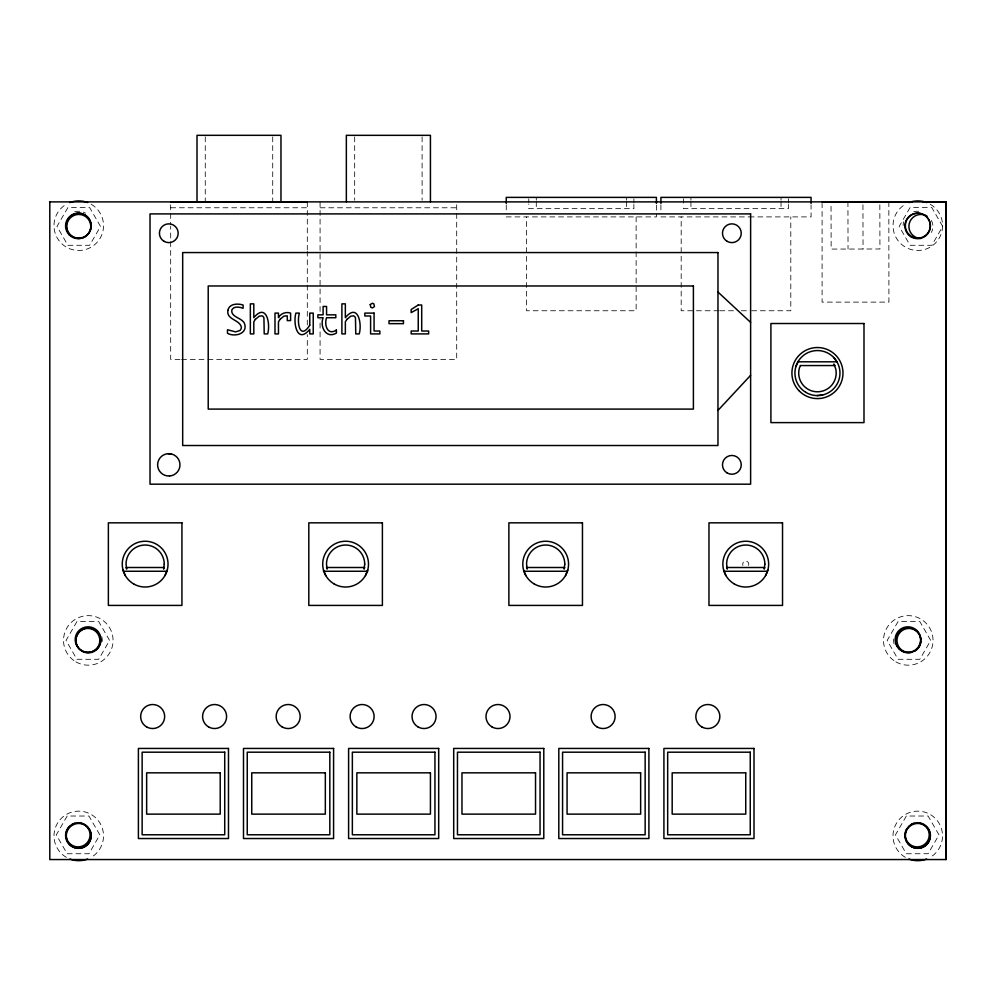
<?xml version="1.0" encoding="UTF-8"?>
<svg xmlns="http://www.w3.org/2000/svg" width="996" height="996" viewBox="0 0 996 996"><rect width="100%" height="100%" fill="white"/><g stroke="black" fill="none" stroke-linecap="round" stroke-linejoin="round"><path stroke-width="0.75" stroke-dasharray="4.98 3.74" d="M748.594 565.429L748.768 564.134A3.013 3.013 0 0 0 745.743 561.109A3.013 3.013 0 0 0 742.73 564.134L742.904 565.429M170.677 207.766L307.303 207.766M320.077 207.778L456.703 207.778M506.254 216.904L656.414 216.904L656.414 204.89M660.908 216.904L748.755 216.904M749.141 216.904L811.068 216.904L811.068 204.89M718.863 310.752L681.189 310.752L681.189 216.904M719.784 310.752L735.222 310.752M741.398 310.752L750.66 310.752M751.644 310.752L790.799 310.752L790.799 216.904M179.99 359.419L170.677 359.419L170.677 226.341M181.546 359.419L206.384 359.419M207.94 359.419L307.303 359.419L307.303 334.668M879.842 204.74L879.941 248.988L831.137 249.087L831.038 204.852M862.947 204.778L863.046 249.025M847.932 201.752L848.032 249.05M888.843 201.74L888.918 302.112L822.098 302.112L822.098 203.433M788.446 198.789L788.446 203.022M788.446 204.429L788.446 208.65L683.53 208.65L683.53 204.429M781.038 197.382L781.038 200.196M781.038 201.615L781.038 208.65M690.938 197.382L690.938 200.196M690.938 201.615L690.938 208.65M683.53 198.789L683.53 203.022M660.908 204.89L660.908 213.903M636.133 216.904L636.133 310.752L526.523 310.752L526.523 216.904M633.892 198.789L633.892 203.022M633.892 204.429L633.892 208.65L528.776 208.65L528.776 204.429M626.384 197.382L626.384 200.196M626.384 201.615L626.384 208.65M536.284 197.382L536.284 200.196M536.284 201.615L536.284 208.65M528.776 198.789L528.776 203.022M506.254 204.89L506.254 213.903M456.703 204.778L456.703 359.432L320.077 359.432L320.077 319.193M422.105 136.875L422.105 200.233M354.676 136.875L354.676 200.233M320.077 201.777L320.077 313.055M307.303 201.765L307.303 249.685M307.303 251.104L307.303 283.686M307.303 285.142L307.303 325.418M272.717 136.863L272.717 201.765M205.263 136.863L205.263 201.765M170.677 204.765L170.677 224.947M101.754 636.556A14.305 14.305 0 0 1 102.028 642.744M894.097 643.964A14.305 14.305 0 0 1 893.823 637.764M903.148 225.544A14.305 14.305 0 0 1 903.633 221.834M913.743 211.725A14.305 14.305 0 0 1 921.151 211.725M74.7 211.725A14.305 14.305 0 0 1 85.556 213.156M66.371 857.357A24.776 24.776 0 0 1 59.785 819.982A24.776 24.776 0 0 1 97.745 819.982A24.776 24.776 0 0 1 91.146 857.357M905.376 857.357A24.776 24.776 0 0 1 898.79 819.982A24.776 24.776 0 0 1 936.75 819.982A24.776 24.776 0 0 1 930.152 857.357M91.146 204.23A24.776 24.776 0 0 1 97.745 241.617A24.776 24.776 0 0 1 59.785 241.617A24.776 24.776 0 0 1 66.371 204.23M930.189 204.23A24.776 24.776 0 0 1 936.788 241.617A24.776 24.776 0 0 1 898.828 241.617A24.776 24.776 0 0 1 905.414 204.23M931.335 220.44A12.014 12.014 0 0 1 931.335 232.442M67.877 207.591L56.996 226.441L67.877 245.29L89.652 245.29L100.534 226.441L89.652 207.591L67.877 207.591M76.929 621.579L66.047 640.44L76.929 659.29L98.704 659.29L109.585 640.44L98.704 621.579L76.929 621.579M67.168 816.023L56.286 834.885L67.168 853.734L88.943 853.734L99.824 834.885L88.943 816.023L67.168 816.023M910.045 207.591L899.151 226.441L910.045 245.29L931.808 245.29L942.702 226.441L931.808 207.591L910.045 207.591M898.068 621.579L887.187 640.44L898.068 659.29L919.843 659.29L930.725 640.44L919.843 621.579L898.068 621.579M906.335 816.023L895.441 834.885L906.335 853.734L928.098 853.734L938.991 834.885L928.098 816.023L906.335 816.023M895.89 661.867A24.776 24.776 0 0 0 933.04 640.403A24.776 24.776 0 0 0 895.89 618.952A24.776 24.776 0 0 0 895.89 661.867M75.908 661.867A24.776 24.776 0 0 0 113.071 640.403A24.776 24.776 0 0 0 75.908 618.952A24.776 24.776 0 0 0 75.908 661.867"/><path stroke-width="1.49" d="M164.975 575.576L167.266 570.061M365.432 575.576L367.711 570.061M565.504 575.576L567.795 570.061M765.575 575.576L767.866 570.061M795.829 366.727L798.207 361.349M717.967 410.414L750.623 375.318M816.919 395.574L822.771 394.951M946.051 859.548L946.051 201.74L933.887 201.74M831.038 201.79L879.829 201.69M822.098 201.889L912.137 201.74M170.677 201.765L307.303 201.765M923.006 201.74L946.051 201.74M49.8 201.889L946.2 201.889L946.2 859.548L49.8 859.548L49.8 201.74M798.008 361.809L837.213 361.809M123.529 571.256L167.266 571.256M323.476 571.256L367.711 571.256M524.058 571.256L567.297 571.256M723.631 571.256L767.368 571.256M168.075 453.703L170.988 453.89M717.967 292.027L750.623 322.393M833.739 357.514L837.213 362.258M723.631 570.061L725.922 575.576M523.56 570.061L525.838 575.576M323.476 570.061L325.767 575.576M123.031 570.061L125.322 575.576M811.068 203.396L811.068 197.382L660.908 197.382L660.908 203.396M656.414 203.396L656.414 197.382L506.254 197.382L506.254 203.396M430.434 201.777L430.434 135.332L346.347 135.332L346.347 201.777M280.972 201.765L280.972 135.319L197.009 135.319L197.009 201.765M91.171 836.989A12.462 12.462 0 0 1 72.222 846.513A12.462 12.462 0 0 1 72.222 825.298A12.462 12.462 0 0 1 91.171 834.822M87.636 859.038A24.776 24.776 0 0 1 69.882 859.038M911.502 652.442A12.462 12.462 0 0 1 896.002 638.237A12.462 12.462 0 0 1 915.424 630.194A12.462 12.462 0 0 1 914.502 651.197M926.641 859.038A24.776 24.776 0 0 1 908.887 859.038M91.171 226.777A12.462 12.462 0 0 1 72.222 236.301A12.462 12.462 0 0 1 72.222 215.086A12.462 12.462 0 0 1 91.171 224.61M69.882 202.561A24.776 24.776 0 0 1 87.636 202.561M100.011 644.661A12.462 12.462 0 0 1 78.995 648.695A12.761 12.761 0 0 1 84.784 627.256A12.761 12.761 0 0 1 100.422 642.881A12.761 12.761 0 0 1 79.07 648.608A12.462 12.462 0 0 1 85.419 628.277A12.462 12.462 0 0 1 100.335 643.628M908.925 202.561A24.776 24.776 0 0 1 926.678 202.561M920.329 823.281A12.014 12.014 0 0 1 928.82 837.997A12.014 12.014 0 0 1 914.104 846.488A12.014 12.014 0 0 1 905.613 831.772M905.924 830.776A12.014 12.014 0 0 1 906.808 828.884M911.216 824.476A12.014 12.014 0 0 1 914.104 823.281M920.927 641.486A12.014 12.014 0 0 1 917.453 648.931M916.681 649.641A12.014 12.014 0 0 1 914.963 650.836M914.042 651.322A12.014 12.014 0 0 1 897.558 644.213A12.014 12.014 0 0 1 906.534 628.675A12.014 12.014 0 0 1 920.927 639.395M920.927 238.455A12.014 12.014 0 0 1 909.323 223.328A12.014 12.014 0 0 1 926.927 216.032M81.162 823.281A12.014 12.014 0 0 1 89.939 836.628A12.014 12.014 0 0 1 77.7 846.886A12.014 12.014 0 0 1 66.085 835.93M66.085 833.839A12.014 12.014 0 0 1 67.653 828.884M68.214 828A12.014 12.014 0 0 1 69.558 826.394M72.048 824.476A12.014 12.014 0 0 1 74.949 823.281M227.935 310.291C226.03 319.803 239.874 319.529 241.368 327.223A4.283 4.283 0 0 1 239.762 330.572L235.616 331.88L227.486 329.751L227.486 333.299C234.16 337.109 247.245 334.233 244.817 324.522C243.198 317.45 230.238 317.799 231.906 309.694C234.247 305.809 239.55 307.042 243.099 308.262L243.099 305.037C237.832 303.294 229.267 303.531 227.935 310.291M164.253 564.134L163.605 569.077L164.253 567.508L126.031 567.508L126.691 569.077L126.031 564.134A19.111 19.111 0 0 1 145.142 545.024A19.111 19.111 0 0 1 164.253 564.134M364.71 564.134L364.063 569.077L364.71 567.508L326.489 567.508L327.136 569.077L326.489 564.134A19.111 19.111 0 0 1 345.6 545.024A19.111 19.111 0 0 1 364.71 564.134M564.782 564.134L564.134 569.077L564.782 567.508L526.56 567.508L527.208 569.077L526.56 564.134A19.111 19.111 0 0 1 545.671 545.024A19.111 19.111 0 0 1 564.782 564.134M764.866 564.134L764.206 569.077L764.853 567.508L726.644 567.508L727.292 569.077L726.632 564.134A19.111 19.111 0 0 1 745.743 545.024A19.111 19.111 0 0 1 764.866 564.134M370.226 304.577L370.823 307.328L372.342 307.913L374.459 306.606L373.861 303.855L372.342 303.27L370.226 304.577M800.448 365.557L799.464 367.798A18.737 18.737 0 0 0 817.006 391.789A18.737 18.737 0 0 0 835.656 368.632L833.889 364.075L834.972 365.557L800.448 365.557M255.35 319.392L253.806 321.783L253.806 333.909L250.345 333.909L250.345 303.855L253.806 303.855L253.806 317.649C266.38 302.523 270.651 323.488 267.675 333.909L264.214 333.909L263.928 317.898A3.113 3.113 0 0 0 262.06 315.869L259.284 316.143L255.35 319.392M346.894 319.392L345.351 321.783L345.351 333.909L341.889 333.909L341.889 303.855L345.351 303.855L345.351 317.649C357.925 302.523 362.195 323.488 359.232 333.909L355.759 333.909L355.472 317.898A3.113 3.113 0 0 0 353.605 315.869L350.829 316.143L346.894 319.392M309.768 325.231C299.983 340.545 296.609 322.978 299.36 313.105L295.887 313.105C292.961 323.339 297.219 344.566 309.768 329.34L309.768 333.909L313.23 333.909L313.23 313.105L309.768 313.105L309.768 325.231M280.25 319.143L278.457 321.82L278.457 333.909L274.996 333.909L274.996 313.105L278.457 313.105L278.457 317.649C280.822 313.391 286.014 311.511 290.608 313.105L290.608 320.612L287.271 320.612L287.271 315.857L283.972 316.093L280.25 319.143M89.379 841.906L87.349 844.546A12.761 12.761 0 0 1 69.309 844.546A12.761 12.761 0 0 1 69.309 826.506A12.761 12.761 0 0 1 87.349 826.506L89.379 829.145A12.761 12.761 0 0 1 89.379 841.906M908.651 826.506L906.621 829.145A12.761 12.761 0 0 0 906.621 841.906L908.651 844.546A12.761 12.761 0 0 0 926.691 844.546A12.761 12.761 0 0 0 926.691 826.506A12.761 12.761 0 0 0 908.651 826.506M418.245 305L411.161 309.495L411.161 312.62L418.245 308.71L418.245 331.021L411.161 331.021L411.161 333.909L428.654 333.909L428.654 331.021L421.706 331.021L421.706 305L418.245 305M336.399 330.012C327.535 336.113 323.937 324.721 326.564 317.724L335.814 317.724L335.814 314.836L326.564 314.836L326.564 306.457L323.102 306.457L323.102 314.836L317.898 314.836L317.898 317.724L323.102 317.724C319.629 326.738 326.09 339.175 336.399 333.075L336.399 330.012M750.623 213.903L150.023 213.903L150.023 484.18L750.623 484.18L750.623 213.903M717.967 252.561L182.679 252.561L182.679 445.511L717.967 445.511L717.967 252.561M693.403 285.976L208.214 285.976L208.214 409.095L693.403 409.095L693.403 285.976M374.073 313.105L364.835 313.105L364.835 315.993L370.599 315.993L370.599 333.909L379.862 333.909L379.862 331.021L374.073 331.021L374.073 313.105M403.455 320.762L389 320.762L389 323.65L403.455 323.65L403.455 320.762M863.993 323.513L770.904 323.513L770.904 422.615L863.993 422.615L863.993 323.513M181.932 522.838L108.365 522.838L108.365 605.419L181.932 605.419L181.932 522.838M382.389 522.838L308.81 522.838L308.81 605.419L382.389 605.419L382.389 522.838M582.461 522.838L508.881 522.838L508.881 605.419L582.461 605.419L582.461 522.838M782.532 522.838L708.965 522.838L708.965 605.419L782.532 605.419L782.532 522.838M228.482 748.444L138.394 748.444L138.394 838.532L228.482 838.532L228.482 748.444M333.585 748.444L243.497 748.444L243.497 838.532L333.585 838.532L333.585 748.444M438.688 748.444L348.6 748.444L348.6 838.532L438.688 838.532L438.688 748.444M543.791 748.444L453.703 748.444L453.703 838.532L543.791 838.532L543.791 748.444M648.906 748.444L558.806 748.444L558.806 838.532L648.906 838.532L648.906 748.444M754.009 748.444L663.921 748.444L663.921 838.532L754.009 838.532L754.009 748.444M224.723 752.192L142.142 752.192L142.142 834.773L224.723 834.773L224.723 752.192M329.825 752.192L247.245 752.192L247.245 834.773L329.825 834.773L329.825 752.192M434.941 752.192L352.36 752.192L352.36 834.773L434.941 834.773L434.941 752.192M540.044 752.192L457.463 752.192L457.463 834.773L540.044 834.773L540.044 752.192M645.147 752.192L562.566 752.192L562.566 834.773L645.147 834.773L645.147 752.192M750.249 752.192L667.669 752.192L667.669 834.773L750.249 834.773L750.249 752.192M220.216 772.834L146.649 772.834L146.649 814.13L220.216 814.13L220.216 772.834M325.331 772.834L251.751 772.834L251.751 814.13L325.331 814.13L325.331 772.834M430.434 772.834L356.854 772.834L356.854 814.13L430.434 814.13L430.434 772.834M535.537 772.834L461.97 772.834L461.97 814.13L535.537 814.13L535.537 772.834M640.64 772.834L567.073 772.834L567.073 814.13L640.64 814.13L640.64 772.834M745.743 772.834L672.176 772.834L672.176 814.13L745.743 814.13L745.743 772.834M169.507 475.988L166.606 475.789A11.168 11.168 0 0 1 159.796 458.222A11.168 11.168 0 0 1 178.595 459.48A11.168 11.168 0 0 1 169.507 475.988M911.29 236.973A12.761 12.761 0 0 0 930.438 225.918A12.761 12.761 0 0 0 911.29 214.862A12.761 12.761 0 0 0 911.29 236.973M69.309 234.944A12.761 12.761 0 0 0 90.661 229.217A12.761 12.761 0 0 0 75.024 213.592A12.761 12.761 0 0 0 69.309 234.944M898.89 648.608A12.761 12.761 0 0 0 920.242 642.881A12.761 12.761 0 0 0 904.605 627.256A12.761 12.761 0 0 0 898.89 648.608M208.587 726.931A12.014 12.014 0 0 0 226.602 716.535A12.014 12.014 0 0 0 208.587 706.127A12.014 12.014 0 0 0 208.587 726.931M146.649 726.931A12.014 12.014 0 0 0 164.664 716.535A12.014 12.014 0 0 0 146.649 706.127A12.014 12.014 0 0 0 146.649 726.931M282.154 726.931A12.014 12.014 0 0 0 300.182 716.535A12.014 12.014 0 0 0 282.154 706.127A12.014 12.014 0 0 0 282.154 726.931M356.107 726.931A12.014 12.014 0 0 0 374.123 716.535A12.014 12.014 0 0 0 356.107 706.127A12.014 12.014 0 0 0 356.107 726.931M418.046 726.931A12.014 12.014 0 0 0 436.061 716.535A12.014 12.014 0 0 0 418.046 706.127A12.014 12.014 0 0 0 418.046 726.931M491.999 726.931A12.014 12.014 0 0 0 510.014 716.535A12.014 12.014 0 0 0 491.999 706.127A12.014 12.014 0 0 0 491.999 726.931M597.102 726.931A12.014 12.014 0 0 0 615.117 716.535A12.014 12.014 0 0 0 597.102 706.127A12.014 12.014 0 0 0 597.102 726.931M701.831 726.931A12.014 12.014 0 0 0 719.847 716.535A12.014 12.014 0 0 0 701.831 706.127A12.014 12.014 0 0 0 701.831 726.931M334.146 583.955A22.896 22.896 0 0 0 368.495 564.134A22.896 22.896 0 0 0 334.146 544.302A22.896 22.896 0 0 0 334.146 583.955M734.301 583.955A22.896 22.896 0 0 0 768.651 564.134A22.896 22.896 0 0 0 734.301 544.302A22.896 22.896 0 0 0 734.301 583.955M534.23 583.955A22.896 22.896 0 0 0 568.567 564.134A22.896 22.896 0 0 0 534.23 544.302A22.896 22.896 0 0 0 534.23 583.955M133.701 583.955A22.896 22.896 0 0 0 168.038 564.134A22.896 22.896 0 0 0 133.701 544.302A22.896 22.896 0 0 0 133.701 583.955M799.402 391.117A25.523 25.523 0 0 0 842.106 379.675A25.523 25.523 0 0 0 810.844 348.401A25.523 25.523 0 0 0 799.402 391.117M805.727 392.3A22.522 22.522 0 0 0 839.964 373.587A22.522 22.522 0 0 0 806.648 353.306A22.522 22.522 0 0 0 805.727 392.3M727.167 472.976A9.387 9.387 0 0 0 741.248 464.846A9.387 9.387 0 0 0 727.167 456.716A9.387 9.387 0 0 0 727.167 472.976M164.103 241.368A9.387 9.387 0 0 0 178.184 233.238A9.387 9.387 0 0 0 164.103 225.108A9.387 9.387 0 0 0 164.103 241.368M727.167 241.368A9.387 9.387 0 0 0 741.248 233.238A9.387 9.387 0 0 0 727.167 225.108A9.387 9.387 0 0 0 727.167 241.368M911.539 846.687A12.462 12.462 0 0 0 930.227 835.905A12.462 12.462 0 0 0 911.539 825.111A12.462 12.462 0 0 0 911.539 846.687M908.999 234.496A12.462 12.462 0 0 0 929.841 228.918A12.462 12.462 0 0 0 914.577 213.654A12.462 12.462 0 0 0 908.999 234.496M81.809 650.836A12.014 12.014 0 0 0 99.824 640.44A12.014 12.014 0 0 0 81.809 630.032A12.014 12.014 0 0 0 81.809 650.836M70.268 234.931A12.014 12.014 0 0 0 90.362 229.553A12.014 12.014 0 0 0 75.659 214.837A12.014 12.014 0 0 0 70.268 234.931"/></g></svg>
